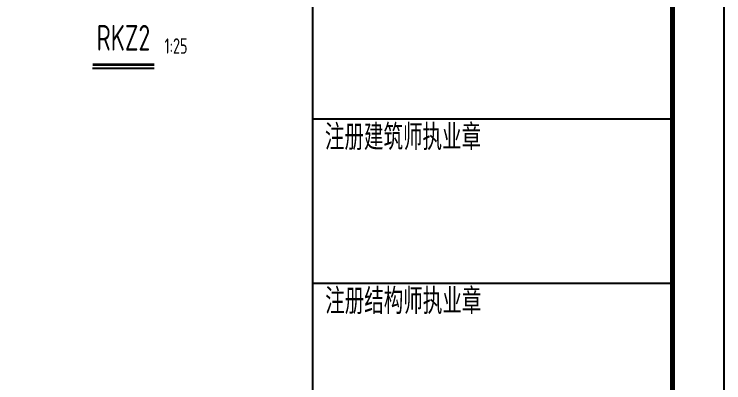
# Model space of a CAD drawing. Extents: x 292423 to 376523, y 106557 to 361882.
# Drawn here: x 362713 to 376523, y 345274 to 352452 of the extents above; entities that cross this region are included whole.
import ezdxf
from ezdxf.enums import TextEntityAlignment as Align

# ---------------------------------------------------------------- set-up
doc = ezdxf.new("R2010")
doc.units = 0
doc.header["$LTSCALE"] = 1000
for name, color, linetype in [('1508', 2, 'CONTINUOUS'), ('PUB_TITLE', 4, 'CONTINUOUS'), ('TEXT', 7, 'CONTINUOUS'), ('THICK', 6, 'CONTINUOUS'), ('THIN', 7, 'CONTINUOUS'), ('tk', 7, 'CONTINUOUS')]:
    doc.layers.add(name, color=color, linetype=linetype)
doc.styles.add('HZTXT2', font='tssdeng.shx', dxfattribs={"width": 0.7, "bigfont": 'tssdchn.shx'})
doc.styles.get("Standard").update_dxf_attribs({"font": 'tssdeng.shx', "width": 0.7, "bigfont": 'tssdchn.shx'})

# ---------------------------------------------------------------- blocks, each defined once
blk = doc.blocks.new('A1tk')
at = {"layer": 'PUB_TITLE'}
for p, q in [((76100, 47932), (83100, 47932)), ((76100, 47932), (83100, 47932)), ((76100, 44732), (83100, 44732))]:
    blk.add_line(p, q, dxfattribs=at)
at = {"layer": 'tk'}
blk.add_line((76100, 1000), (76100, 58400), dxfattribs=at)
at = {"layer": 'tk', "color": 5}
blk.add_lwpolyline([(0, 0), (0, 59400), (84100, 59400), (84100, 0)], close=True, dxfattribs=at)
at = {"layer": 'tk', "const_width": 100}
blk.add_lwpolyline([(2500, 1000), (83100, 1000), (83100, 58400), (2500, 58400)], close=True, dxfattribs=at)
at = {"layer": 'PUB_TITLE', "style": 'HZTXT2', "width": 0.8}
for s, p in [('注册建筑师执业章', (77857, 47602)), ('注册结构师执业章', (77863, 44409))]:
    blk.add_text(s, height=500, dxfattribs=at).set_placement(p, align=Align.MIDDLE)

msp = doc.modelspace()

# ---------------------------------------------------------------- linework, layer by layer
at = {"layer": 'THICK', "const_width": 50}
msp.add_lwpolyline([(364238.1, 351467.8), (365438.1, 351467.8)], dxfattribs=at)
at = {"layer": 'THIN'}
msp.add_line((364238.1, 351402.8), (365438.1, 351402.8), dxfattribs=at)

# ---------------------------------------------------------------- block references
at = {"layer": '1508'}
msp.add_blockref('A1tk', (292422.6, 302482.4), dxfattribs=at)

# ---------------------------------------------------------------- texts
at = {"layer": 'TEXT', "width": 0.7}
msp.add_text('RKZ2', height=500, dxfattribs=at).set_placement((364838.1, 351592.8), align=Align.BOTTOM_CENTER)
msp.add_text('1:25', height=300, dxfattribs=at).set_placement((365638.1, 351592.8), align=Align.BOTTOM_LEFT)

doc.saveas('drawing.dxf')
